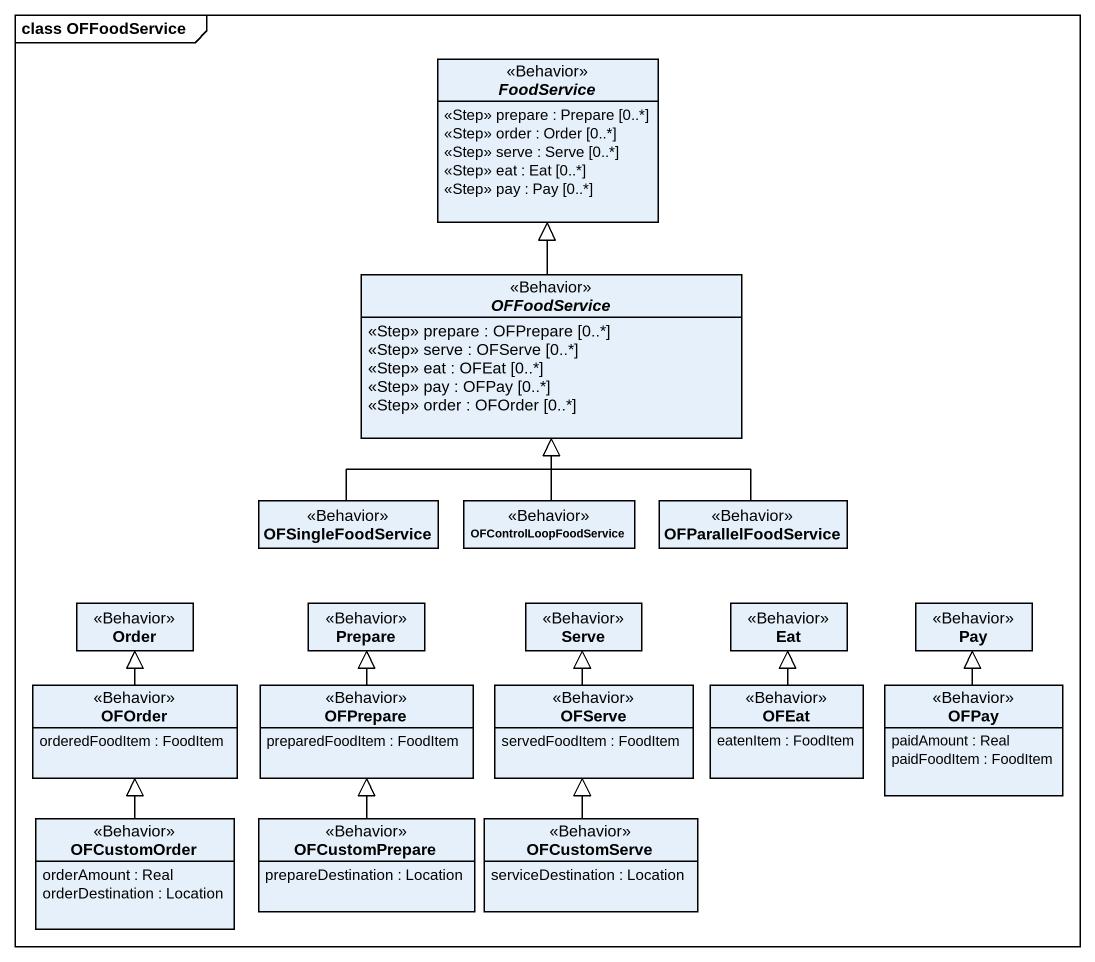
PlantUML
@startuml
mainframe class OFFoodService
hide circle
hide empty members
abstract class FoodService <<Behavior>> {
  <<Step>> prepare : Prepare [0..*]
  <<Step>> order : Order [0..*]
  <<Step>> serve : Serve [0..*]
  <<Step>> eat : Eat [0..*]
  <<Step>> pay : Pay [0..*]
}
abstract class OFFoodService <<Behavior>> {
  <<Step>> prepare : OFPrepare [0..*]
  <<Step>> serve : OFServe [0..*]
  <<Step>> eat : OFEat [0..*]
  <<Step>> pay : OFPay [0..*]
  <<Step>> order : OFOrder [0..*]
}
class OFSingleFoodService <<Behavior>>
class OFControlLoopFoodService <<Behavior>>
class OFParallelFoodService <<Behavior>>
class Order <<Behavior>>
class Prepare <<Behavior>>
class Serve <<Behavior>>
class Eat <<Behavior>>
class Pay <<Behavior>>
class OFOrder <<Behavior>> {
  orderedFoodItem : FoodItem
}
class OFPrepare <<Behavior>> {
  preparedFoodItem : FoodItem
}
class OFServe <<Behavior>> {
  servedFoodItem : FoodItem
}
class OFEat <<Behavior>> {
  eatenItem : FoodItem
}
class OFPay <<Behavior>> {
  paidAmount : Real
  paidFoodItem : FoodItem
}
class OFCustomOrder <<Behavior>> {
  orderAmount : Real
  orderDestination : Location
}
class OFCustomPrepare <<Behavior>> {
  prepareDestination : Location
}
class OFCustomServe <<Behavior>> {
  serviceDestination : Location
}
OFFoodService -up-|> FoodService
OFSingleFoodService -up-|> OFFoodService
OFControlLoopFoodService -up-|> OFFoodService
OFParallelFoodService -up-|> OFFoodService
OFOrder -up-|> Order
OFPrepare -up-|> Prepare
OFServe -up-|> Serve
OFEat -up-|> Eat
OFPay -up-|> Pay
OFCustomOrder -up-|> OFOrder
OFCustomPrepare -up-|> OFPrepare
OFCustomServe -up-|> OFServe
@enduml
